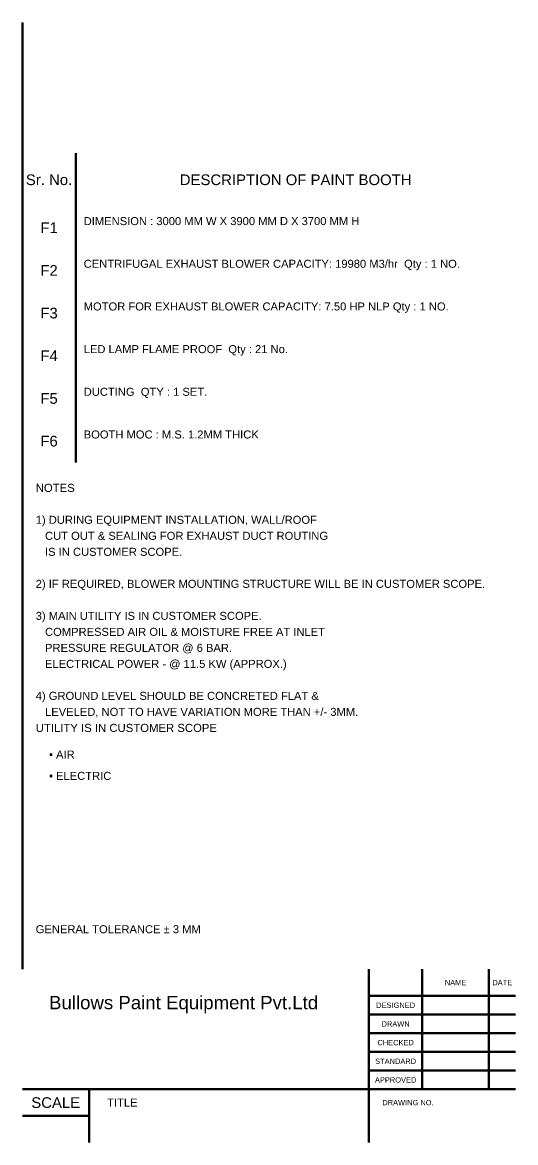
# Model space of a CAD drawing. Header units: millimetres. Extents: x 1091 to 14628, y 360 to 10440.
# Drawn here: x 10188 to 14628, y 360 to 10440 of the extents above; entities that cross this region are included whole.
import ezdxf
from ezdxf.enums import TextEntityAlignment as Align

# ---------------------------------------------------------------- set-up
doc = ezdxf.new("R2010")
doc.units = ezdxf.units.MM
doc.layers.add('Default', color=7, linetype='Continuous', lineweight=50)
doc.styles.add('Default', font='arial.ttf')

msp = doc.modelspace()

# ---------------------------------------------------------------- linework, layer by layer
at = {"layer": 'Default'}
for p, q in [((10188, 10440), (10188, 1920)), ((10668, 9264), (10668, 8784)), ((10668, 9264), (10668, 6480)), ((13308, 1920), (13308, 360)), ((13788, 840), (13788, 1920)), ((14388, 840), (14388, 1920)), ((13308, 1680), (14628, 1680)), ((13308, 1512), (14628, 1512)), ((13308, 1344), (14628, 1344)), ((13308, 1176), (14628, 1176)), ((13308, 1008), (14628, 1008)), ((10188, 840), (14628, 840)), ((10788, 840), (10788, 360)), ((10188, 600), (10788, 600))]:
    msp.add_line(p, q, dxfattribs=at)

# ---------------------------------------------------------------- texts
at = {"layer": 'Default', "style": 'Default'}
for s, height, p in [('Sr. No.', 96, (10428, 9024)), ('DESCRIPTION OF PAINT BOOTH', 96, (12648, 9024)), ('F1', 96, (10428, 8592)), ('F2', 96, (10428, 8208)), ('F3', 96, (10428, 7824)), ('F4', 96, (10428, 7440)), ('F5', 96, (10428, 7056)), ('F6', 96, (10428, 6672)), ('NAME', 48, (14088, 1800)), ('DATE', 48, (14508, 1800)), ('DESIGNED', 48, (13548, 1596)), ('DRAWN', 48, (13548, 1428)), ('CHECKED', 48, (13548, 1260)), ('STANDARD', 48, (13548, 1092)), ('APPROVED', 48, (13548, 924)), ('SCALE', 96, (10488, 720)), ('TITLE', 72, (11088, 720))]:
    msp.add_text(s, height=height, dxfattribs=at).set_placement(p, align=Align.MIDDLE_CENTER)
for s, height, p in [('DIMENSION : 3000 MM W X 3900 MM D X 3700 MM H', 72, (10740, 8688)), ('CENTRIFUGAL EXHAUST BLOWER CAPACITY: 19980 M3/hr  Qty : 1 NO.', 72, (10740, 8304)), ('MOTOR FOR EXHAUST BLOWER CAPACITY: 7.50 HP NLP Qty : 1 NO.', 72, (10740, 7920)), ('LED LAMP FLAME PROOF  Qty : 21 No.', 72, (10740, 7536)), ('DUCTING  QTY : 1 SET.', 72, (10740, 7152)), ('BOOTH MOC : M.S. 1.2MM THICK', 72, (10740, 6768)), ('NOTES', 73, (10308, 6288)), ('1) DURING EQUIPMENT INSTALLATION, WALL/ROOF', 72, (10308, 6000)), ('   CUT OUT & SEALING FOR EXHAUST DUCT ROUTING', 72, (10308, 5856)), ('   IS IN CUSTOMER SCOPE.', 72, (10308, 5712)), ('2) IF REQUIRED, BLOWER MOUNTING STRUCTURE WILL BE IN CUSTOMER SCOPE.', 72, (10308, 5424)), ('3) MAIN UTILITY IS IN CUSTOMER SCOPE.', 72, (10308, 5136)), ('   COMPRESSED AIR OIL & MOISTURE FREE AT INLET', 72, (10308, 4992)), ('   PRESSURE REGULATOR @ 6 BAR.', 72, (10308, 4848)), ('   ELECTRICAL POWER - @ 11.5 KW (APPROX.)', 72, (10308, 4704)), ('4) GROUND LEVEL SHOULD BE CONCRETED FLAT &', 72, (10308, 4416)), ('   LEVELED, NOT TO HAVE VARIATION MORE THAN +/- 3MM.', 72, (10308, 4272)), ('UTILITY IS IN CUSTOMER SCOPE', 73, (10308, 4128)), ('• AIR', 72, (10428, 3888)), ('• ELECTRIC', 72, (10428, 3696)), ('Bullows Paint Equipment Pvt.Ltd', 120, (10428, 1680))]:
    msp.add_text(s, height=height, dxfattribs=at).set_placement(p, align=Align.TOP_LEFT)
for s, height, p in [('GENERAL TOLERANCE ± 3 MM', 72, (10308, 2280)), ('DRAWING NO.', 48, (13428, 720))]:
    msp.add_text(s, height=height, dxfattribs=at).set_placement(p, align=Align.MIDDLE_LEFT)

doc.saveas('drawing.dxf')
